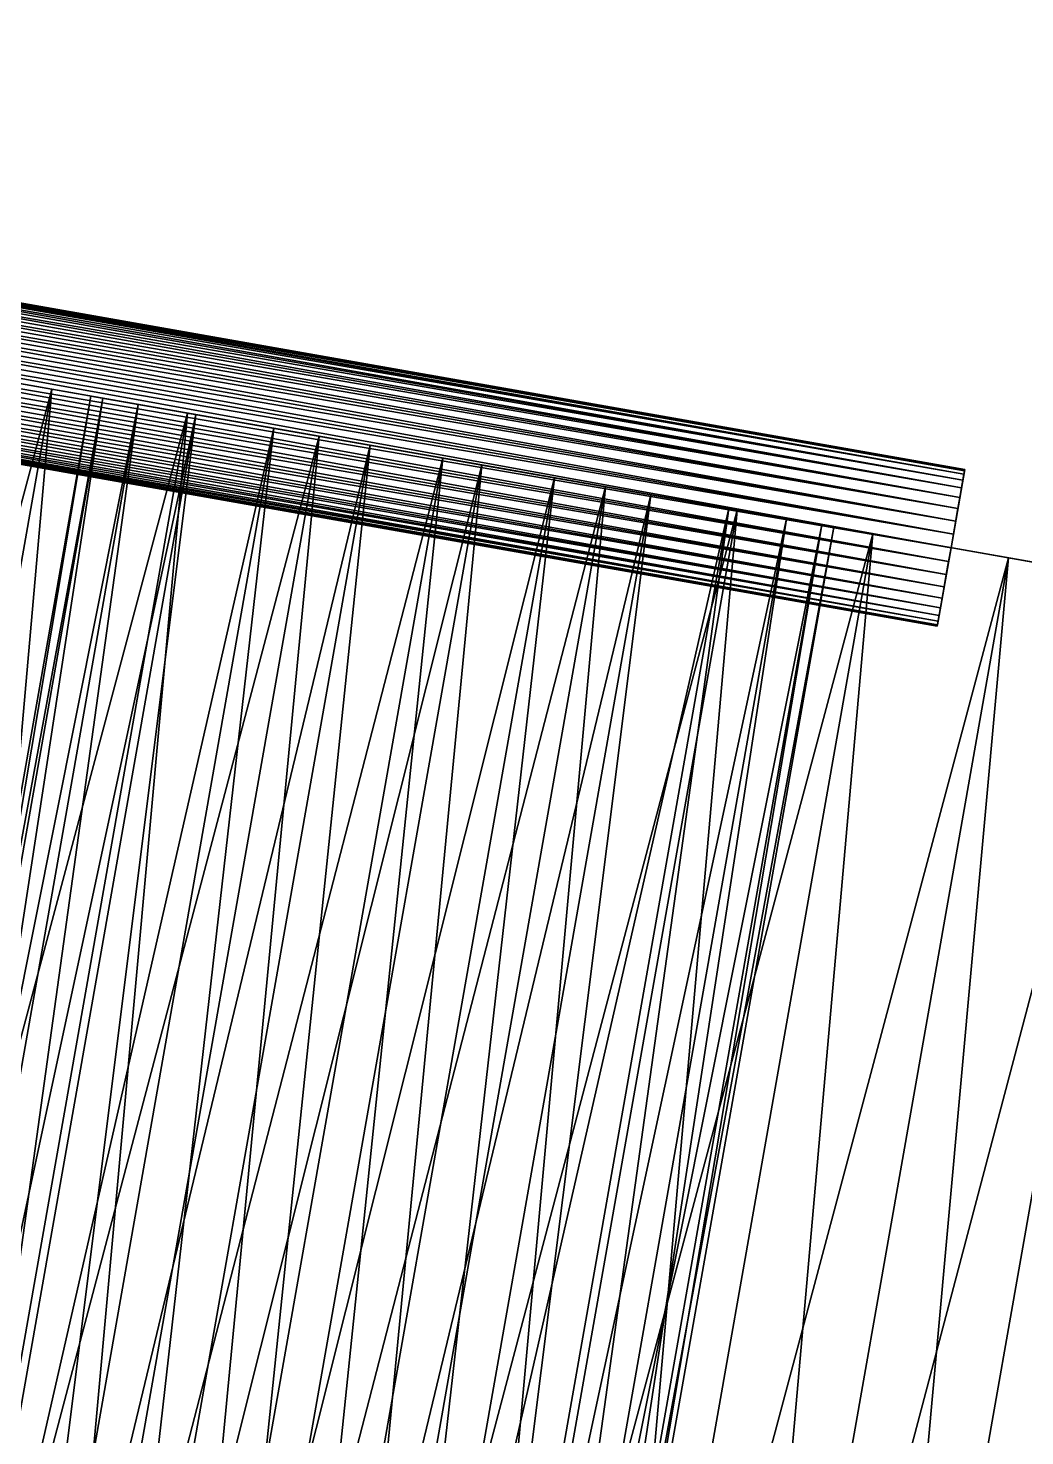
# Model space of a CAD drawing. Header units: metres. Extents: x -1.14 to 1.51, y -0.35 to 3.51.
# Drawn here: x 0.4673 to 0.7183, y 1.5592 to 1.9136 of the extents above; entities that cross this region are included whole.
import ezdxf

# ---------------------------------------------------------------- set-up
doc = ezdxf.new("R2010")
doc.units = ezdxf.units.M

msp = doc.modelspace()

# ---------------------------------------------------------------- linework, layer by layer
at = {"layer": 'Cylinder 11'}
for points in [[(0.41362, 1.42707, -0.2), (0.48308, 1.82099, -0.2), (0.48607, 1.82046, -0.16527)], [(0.41661, 1.42654, -0.23473), (0.48308, 1.82099, -0.2), (0.41362, 1.42707, -0.2)], [(0.41362, 1.42707, -0.2), (0.48607, 1.82046, -0.16527), (0.41661, 1.42654, -0.16527)], [(0.41661, 1.42654, -0.23473), (0.48607, 1.82046, -0.23473), (0.48308, 1.82099, -0.2)], [(0.41661, 1.42654, -0.16527), (0.48607, 1.82046, -0.16527), (0.49496, 1.8189, -0.1316)], [(0.4255, 1.42497, -0.2684), (0.48607, 1.82046, -0.23473), (0.41661, 1.42654, -0.23473)], [(0.41661, 1.42654, -0.16527), (0.49496, 1.8189, -0.1316), (0.4255, 1.42497, -0.1316)], [(0.4255, 1.42497, -0.2684), (0.49496, 1.8189, -0.2684), (0.48607, 1.82046, -0.23473)], [(0.4255, 1.42497, -0.1316), (0.49496, 1.8189, -0.1316), (0.50947, 1.81634, -0.1)], [(0.44001, 1.42242, -0.3), (0.49496, 1.8189, -0.2684), (0.4255, 1.42497, -0.2684)], [(0.44001, 1.42242, -0.3), (0.50947, 1.81634, -0.3), (0.49496, 1.8189, -0.2684)], [(0.48308, 1.82099, -0.2), (0.48607, 1.82046, -0.16527), (0.48607, 1.82046, -0.16527)], [(0.48308, 1.82099, -0.2), (0.48308, 1.82099, -0.2), (0.48607, 1.82046, -0.16527)], [(0.48308, 1.82099, -0.2), (0.68004, 1.78626, -0.2), (0.48607, 1.82046, -0.16527)], [(0.48308, 1.82099, -0.2), (0.68004, 1.78626, -0.2), (0.68004, 1.78626, -0.2)], [(0.48607, 1.82046, -0.23473), (0.48308, 1.82099, -0.2), (0.48308, 1.82099, -0.2)], [(0.48607, 1.82046, -0.23473), (0.48607, 1.82046, -0.23473), (0.48308, 1.82099, -0.2)], [(0.48607, 1.82046, -0.23473), (0.68004, 1.78626, -0.2), (0.48308, 1.82099, -0.2)], [(0.48607, 1.82046, -0.16527), (0.49496, 1.8189, -0.1316), (0.49496, 1.8189, -0.1316)], [(0.48607, 1.82046, -0.16527), (0.48607, 1.82046, -0.16527), (0.49496, 1.8189, -0.1316)], [(0.48607, 1.82046, -0.16527), (0.68004, 1.78626, -0.2), (0.49496, 1.8189, -0.1316)], [(0.48607, 1.82046, -0.16527), (0.68004, 1.78626, -0.2), (0.68004, 1.78626, -0.2)], [(0.48607, 1.82046, -0.23473), (0.68004, 1.78626, -0.2), (0.68004, 1.78626, -0.2)], [(0.49496, 1.8189, -0.2684), (0.48607, 1.82046, -0.23473), (0.48607, 1.82046, -0.23473)], [(0.49496, 1.8189, -0.2684), (0.49496, 1.8189, -0.2684), (0.48607, 1.82046, -0.23473)], [(0.49496, 1.8189, -0.2684), (0.68004, 1.78626, -0.2), (0.48607, 1.82046, -0.23473)], [(0.49496, 1.8189, -0.1316), (0.50947, 1.81634, -0.1), (0.50947, 1.81634, -0.1)], [(0.49496, 1.8189, -0.1316), (0.49496, 1.8189, -0.1316), (0.50947, 1.81634, -0.1)], [(0.49496, 1.8189, -0.1316), (0.68004, 1.78626, -0.2), (0.50947, 1.81634, -0.1)], [(0.49496, 1.8189, -0.1316), (0.68004, 1.78626, -0.2), (0.68004, 1.78626, -0.2)], [(0.49496, 1.8189, -0.2684), (0.68004, 1.78626, -0.2), (0.68004, 1.78626, -0.2)], [(0.50947, 1.81634, -0.3), (0.49496, 1.8189, -0.2684), (0.49496, 1.8189, -0.2684)], [(0.50947, 1.81634, -0.3), (0.50947, 1.81634, -0.3), (0.49496, 1.8189, -0.2684)], [(0.50947, 1.81634, -0.3), (0.68004, 1.78626, -0.2), (0.49496, 1.8189, -0.2684)], [(0.4255, 1.42497, -0.1316), (0.50947, 1.81634, -0.1), (0.44001, 1.42242, -0.1)], [(0.44001, 1.42242, -0.1), (0.50947, 1.81634, -0.1), (0.52916, 1.81287, -0.07144)], [(0.4597, 1.41894, -0.32856), (0.50947, 1.81634, -0.3), (0.44001, 1.42242, -0.3)], [(0.4597, 1.41894, -0.32856), (0.52916, 1.81287, -0.32856), (0.50947, 1.81634, -0.3)], [(0.50947, 1.81634, -0.1), (0.52916, 1.81287, -0.07144), (0.52916, 1.81287, -0.07144)], [(0.50947, 1.81634, -0.1), (0.50947, 1.81634, -0.1), (0.52916, 1.81287, -0.07144)], [(0.50947, 1.81634, -0.1), (0.68004, 1.78626, -0.2), (0.52916, 1.81287, -0.07144)], [(0.50947, 1.81634, -0.1), (0.68004, 1.78626, -0.2), (0.68004, 1.78626, -0.2)], [(0.50947, 1.81634, -0.3), (0.68004, 1.78626, -0.2), (0.68004, 1.78626, -0.2)], [(0.52916, 1.81287, -0.32856), (0.50947, 1.81634, -0.3), (0.50947, 1.81634, -0.3)], [(0.52916, 1.81287, -0.32856), (0.52916, 1.81287, -0.32856), (0.50947, 1.81634, -0.3)], [(0.52916, 1.81287, -0.32856), (0.68004, 1.78626, -0.2), (0.50947, 1.81634, -0.3)], [(0.44001, 1.42242, -0.1), (0.52916, 1.81287, -0.07144), (0.4597, 1.41894, -0.07144)], [(0.4597, 1.41894, -0.07144), (0.52916, 1.81287, -0.07144), (0.55344, 1.80859, -0.04679)], [(0.48398, 1.41466, -0.35321), (0.52916, 1.81287, -0.32856), (0.4597, 1.41894, -0.32856)], [(0.48398, 1.41466, -0.35321), (0.55344, 1.80859, -0.35321), (0.52916, 1.81287, -0.32856)], [(0.52916, 1.81287, -0.07144), (0.55344, 1.80859, -0.04679), (0.55344, 1.80859, -0.04679)], [(0.52916, 1.81287, -0.07144), (0.52916, 1.81287, -0.07144), (0.55344, 1.80859, -0.04679)], [(0.52916, 1.81287, -0.07144), (0.68004, 1.78626, -0.2), (0.55344, 1.80859, -0.04679)], [(0.52916, 1.81287, -0.07144), (0.68004, 1.78626, -0.2), (0.68004, 1.78626, -0.2)], [(0.52916, 1.81287, -0.32856), (0.68004, 1.78626, -0.2), (0.68004, 1.78626, -0.2)], [(0.55344, 1.80859, -0.35321), (0.52916, 1.81287, -0.32856), (0.52916, 1.81287, -0.32856)], [(0.55344, 1.80859, -0.35321), (0.55344, 1.80859, -0.35321), (0.52916, 1.81287, -0.32856)], [(0.55344, 1.80859, -0.35321), (0.68004, 1.78626, -0.2), (0.52916, 1.81287, -0.32856)], [(0.4597, 1.41894, -0.07144), (0.55344, 1.80859, -0.04679), (0.48398, 1.41466, -0.04679)], [(0.48398, 1.41466, -0.04679), (0.55344, 1.80859, -0.04679), (0.58156, 1.80363, -0.02679)], [(0.5121, 1.4097, -0.37321), (0.55344, 1.80859, -0.35321), (0.48398, 1.41466, -0.35321)], [(0.5121, 1.4097, -0.37321), (0.58156, 1.80363, -0.37321), (0.55344, 1.80859, -0.35321)], [(0.55344, 1.80859, -0.04679), (0.58156, 1.80363, -0.02679), (0.58156, 1.80363, -0.02679)], [(0.55344, 1.80859, -0.04679), (0.55344, 1.80859, -0.04679), (0.58156, 1.80363, -0.02679)], [(0.55344, 1.80859, -0.04679), (0.68004, 1.78626, -0.2), (0.58156, 1.80363, -0.02679)], [(0.55344, 1.80859, -0.04679), (0.68004, 1.78626, -0.2), (0.68004, 1.78626, -0.2)], [(0.55344, 1.80859, -0.35321), (0.68004, 1.78626, -0.2), (0.68004, 1.78626, -0.2)], [(0.58156, 1.80363, -0.37321), (0.55344, 1.80859, -0.35321), (0.55344, 1.80859, -0.35321)], [(0.58156, 1.80363, -0.37321), (0.58156, 1.80363, -0.37321), (0.55344, 1.80859, -0.35321)], [(0.58156, 1.80363, -0.37321), (0.68004, 1.78626, -0.2), (0.55344, 1.80859, -0.35321)], [(0.48398, 1.41466, -0.04679), (0.58156, 1.80363, -0.02679), (0.5121, 1.4097, -0.02679)], [(0.5121, 1.4097, -0.02679), (0.58156, 1.80363, -0.02679), (0.61267, 1.79814, -0.01206)], [(0.54322, 1.40422, -0.38794), (0.58156, 1.80363, -0.37321), (0.5121, 1.4097, -0.37321)], [(0.54322, 1.40422, -0.38794), (0.61267, 1.79814, -0.38794), (0.58156, 1.80363, -0.37321)], [(0.58156, 1.80363, -0.02679), (0.61267, 1.79814, -0.01206), (0.61267, 1.79814, -0.01206)], [(0.58156, 1.80363, -0.02679), (0.58156, 1.80363, -0.02679), (0.61267, 1.79814, -0.01206)], [(0.58156, 1.80363, -0.02679), (0.68004, 1.78626, -0.2), (0.61267, 1.79814, -0.01206)], [(0.58156, 1.80363, -0.02679), (0.68004, 1.78626, -0.2), (0.68004, 1.78626, -0.2)], [(0.58156, 1.80363, -0.37321), (0.68004, 1.78626, -0.2), (0.68004, 1.78626, -0.2)], [(0.61267, 1.79814, -0.38794), (0.58156, 1.80363, -0.37321), (0.58156, 1.80363, -0.37321)], [(0.61267, 1.79814, -0.38794), (0.61267, 1.79814, -0.38794), (0.58156, 1.80363, -0.37321)], [(0.61267, 1.79814, -0.38794), (0.68004, 1.78626, -0.2), (0.58156, 1.80363, -0.37321)], [(0.5121, 1.4097, -0.02679), (0.61267, 1.79814, -0.01206), (0.54322, 1.40422, -0.01206)], [(0.54322, 1.40422, -0.01206), (0.61267, 1.79814, -0.01206), (0.64584, 1.79229, -0.00304)], [(0.57638, 1.39837, -0.39696), (0.61267, 1.79814, -0.38794), (0.54322, 1.40422, -0.38794)], [(0.57638, 1.39837, -0.39696), (0.64584, 1.79229, -0.39696), (0.61267, 1.79814, -0.38794)], [(0.61267, 1.79814, -0.01206), (0.64584, 1.79229, -0.00304), (0.64584, 1.79229, -0.00304)], [(0.61267, 1.79814, -0.01206), (0.61267, 1.79814, -0.01206), (0.64584, 1.79229, -0.00304)], [(0.61267, 1.79814, -0.01206), (0.68004, 1.78626, -0.2), (0.64584, 1.79229, -0.00304)], [(0.61267, 1.79814, -0.01206), (0.68004, 1.78626, -0.2), (0.68004, 1.78626, -0.2)], [(0.61267, 1.79814, -0.38794), (0.68004, 1.78626, -0.2), (0.68004, 1.78626, -0.2)], [(0.64584, 1.79229, -0.39696), (0.61267, 1.79814, -0.38794), (0.61267, 1.79814, -0.38794)], [(0.64584, 1.79229, -0.39696), (0.64584, 1.79229, -0.39696), (0.61267, 1.79814, -0.38794)], [(0.64584, 1.79229, -0.39696), (0.68004, 1.78626, -0.2), (0.61267, 1.79814, -0.38794)], [(0.54322, 1.40422, -0.01206), (0.64584, 1.79229, -0.00304), (0.57638, 1.39837, -0.00304)], [(0.57638, 1.39837, -0.00304), (0.64584, 1.79229, -0.00304), (0.68004, 1.78626, 0)], [(0.61058, 1.39234, -0.4), (0.64584, 1.79229, -0.39696), (0.57638, 1.39837, -0.39696)], [(0.61058, 1.39234, -0.4), (0.68004, 1.78626, -0.4), (0.64584, 1.79229, -0.39696)], [(0.64584, 1.79229, -0.00304), (0.68004, 1.78626, 0), (0.68004, 1.78626, 0)], [(0.64584, 1.79229, -0.00304), (0.64584, 1.79229, -0.00304), (0.68004, 1.78626, 0)], [(0.64584, 1.79229, -0.00304), (0.68004, 1.78626, -0.2), (0.68004, 1.78626, 0)], [(0.64584, 1.79229, -0.00304), (0.68004, 1.78626, -0.2), (0.68004, 1.78626, -0.2)], [(0.64584, 1.79229, -0.39696), (0.68004, 1.78626, -0.2), (0.68004, 1.78626, -0.2)], [(0.68004, 1.78626, -0.4), (0.64584, 1.79229, -0.39696), (0.64584, 1.79229, -0.39696)], [(0.68004, 1.78626, -0.4), (0.68004, 1.78626, -0.4), (0.64584, 1.79229, -0.39696)], [(0.68004, 1.78626, -0.4), (0.68004, 1.78626, -0.2), (0.64584, 1.79229, -0.39696)], [(0.57638, 1.39837, -0.00304), (0.68004, 1.78626, 0), (0.61058, 1.39234)], [(0.64478, 1.38631, -0.39696), (0.68004, 1.78626, -0.4), (0.61058, 1.39234, -0.4)], [(0.61058, 1.39234), (0.68004, 1.78626, 0), (0.71424, 1.78023, -0.00304)], [(0.64478, 1.38631, -0.39696), (0.71424, 1.78023, -0.39696), (0.68004, 1.78626, -0.4)], [(0.68004, 1.78626, -0.4), (0.68004, 1.78626, -0.2), (0.68004, 1.78626, -0.2)], [(0.71424, 1.78023, -0.39696), (0.68004, 1.78626, -0.4), (0.68004, 1.78626, -0.4)], [(0.71424, 1.78023, -0.39696), (0.71424, 1.78023, -0.39696), (0.68004, 1.78626, -0.4)], [(0.71424, 1.78023, -0.39696), (0.68004, 1.78626, -0.2), (0.68004, 1.78626, -0.4)], [(0.71424, 1.78023, -0.39696), (0.68004, 1.78626, -0.2), (0.68004, 1.78626, -0.2)], [(0.7474, 1.77438, -0.38794), (0.68004, 1.78626, -0.2), (0.71424, 1.78023, -0.39696)], [(0.7474, 1.77438, -0.38794), (0.68004, 1.78626, -0.2), (0.68004, 1.78626, -0.2)], [(0.77852, 1.7689, -0.3732), (0.68004, 1.78626, -0.2), (0.7474, 1.77438, -0.38794)], [(0.77852, 1.7689, -0.3732), (0.68004, 1.78626, -0.2), (0.68004, 1.78626, -0.2)], [(0.80664, 1.76394, -0.35321), (0.68004, 1.78626, -0.2), (0.77852, 1.7689, -0.3732)], [(0.80664, 1.76394, -0.35321), (0.68004, 1.78626, -0.2), (0.68004, 1.78626, -0.2)], [(0.83092, 1.75966, -0.32856), (0.68004, 1.78626, -0.2), (0.80664, 1.76394, -0.35321)], [(0.83092, 1.75966, -0.32856), (0.68004, 1.78626, -0.2), (0.68004, 1.78626, -0.2)], [(0.85061, 1.75619, -0.3), (0.68004, 1.78626, -0.2), (0.83092, 1.75966, -0.32856)], [(0.85061, 1.75619, -0.3), (0.68004, 1.78626, -0.2), (0.68004, 1.78626, -0.2)], [(0.86512, 1.75363, -0.2684), (0.68004, 1.78626, -0.2), (0.85061, 1.75619, -0.3)], [(0.86512, 1.75363, -0.2684), (0.68004, 1.78626, -0.2), (0.68004, 1.78626, -0.2)], [(0.87401, 1.75206, -0.23473), (0.68004, 1.78626, -0.2), (0.86512, 1.75363, -0.2684)], [(0.87401, 1.75206, -0.23473), (0.68004, 1.78626, -0.2), (0.68004, 1.78626, -0.2)], [(0.877, 1.75153, -0.2), (0.68004, 1.78626, -0.2), (0.87401, 1.75206, -0.23473)], [(0.877, 1.75153, -0.2), (0.68004, 1.78626, -0.2), (0.68004, 1.78626, -0.2)], [(0.87401, 1.75206, -0.16527), (0.68004, 1.78626, -0.2), (0.877, 1.75153, -0.2)], [(0.87401, 1.75206, -0.16527), (0.68004, 1.78626, -0.2), (0.68004, 1.78626, -0.2)], [(0.86512, 1.75363, -0.1316), (0.68004, 1.78626, -0.2), (0.87401, 1.75206, -0.16527)], [(0.86512, 1.75363, -0.1316), (0.68004, 1.78626, -0.2), (0.68004, 1.78626, -0.2)], [(0.85061, 1.75619, -0.1), (0.68004, 1.78626, -0.2), (0.86512, 1.75363, -0.1316)], [(0.85061, 1.75619, -0.1), (0.68004, 1.78626, -0.2), (0.68004, 1.78626, -0.2)], [(0.83092, 1.75966, -0.07144), (0.68004, 1.78626, -0.2), (0.85061, 1.75619, -0.1)], [(0.83092, 1.75966, -0.07144), (0.68004, 1.78626, -0.2), (0.68004, 1.78626, -0.2)], [(0.80664, 1.76394, -0.04679), (0.68004, 1.78626, -0.2), (0.83092, 1.75966, -0.07144)], [(0.80664, 1.76394, -0.04679), (0.68004, 1.78626, -0.2), (0.68004, 1.78626, -0.2)], [(0.77852, 1.7689, -0.02679), (0.68004, 1.78626, -0.2), (0.80664, 1.76394, -0.04679)], [(0.77852, 1.7689, -0.02679), (0.68004, 1.78626, -0.2), (0.68004, 1.78626, -0.2)], [(0.7474, 1.77438, -0.01206), (0.68004, 1.78626, -0.2), (0.77852, 1.7689, -0.02679)], [(0.7474, 1.77438, -0.01206), (0.68004, 1.78626, -0.2), (0.68004, 1.78626, -0.2)], [(0.71424, 1.78023, -0.00304), (0.68004, 1.78626, -0.2), (0.7474, 1.77438, -0.01206)], [(0.71424, 1.78023, -0.00304), (0.68004, 1.78626, -0.2), (0.68004, 1.78626, -0.2)], [(0.68004, 1.78626, 0), (0.71424, 1.78023, -0.00304), (0.71424, 1.78023, -0.00304)], [(0.68004, 1.78626, 0), (0.68004, 1.78626, 0), (0.71424, 1.78023, -0.00304)], [(0.68004, 1.78626, 0), (0.68004, 1.78626, -0.2), (0.71424, 1.78023, -0.00304)], [(0.68004, 1.78626, 0), (0.68004, 1.78626, -0.2), (0.68004, 1.78626, -0.2)], [(0.61058, 1.39234), (0.71424, 1.78023, -0.00304), (0.64478, 1.38631, -0.00304)], [(0.67795, 1.38046, -0.38794), (0.71424, 1.78023, -0.39696), (0.64478, 1.38631, -0.39696)], [(0.64478, 1.38631, -0.00304), (0.71424, 1.78023, -0.00304), (0.7474, 1.77438, -0.01206)], [(0.67795, 1.38046, -0.38794), (0.7474, 1.77438, -0.38794), (0.71424, 1.78023, -0.39696)], [(0.7474, 1.77438, -0.38794), (0.71424, 1.78023, -0.39696), (0.71424, 1.78023, -0.39696)], [(0.7474, 1.77438, -0.38794), (0.7474, 1.77438, -0.38794), (0.71424, 1.78023, -0.39696)], [(0.71424, 1.78023, -0.00304), (0.7474, 1.77438, -0.01206), (0.7474, 1.77438, -0.01206)], [(0.71424, 1.78023, -0.00304), (0.71424, 1.78023, -0.00304), (0.7474, 1.77438, -0.01206)], [(0.64478, 1.38631, -0.00304), (0.7474, 1.77438, -0.01206), (0.67795, 1.38046, -0.01206)], [(0.70906, 1.37497, -0.37321), (0.7474, 1.77438, -0.38794), (0.67795, 1.38046, -0.38794)], [(0.67795, 1.38046, -0.01206), (0.7474, 1.77438, -0.01206), (0.77852, 1.7689, -0.02679)], [(0.70906, 1.37497, -0.37321), (0.77852, 1.7689, -0.3732), (0.7474, 1.77438, -0.38794)], [(0.67795, 1.38046, -0.01206), (0.77852, 1.7689, -0.02679), (0.70906, 1.37497, -0.02679)], [(0.73719, 1.37002, -0.35321), (0.77852, 1.7689, -0.3732), (0.70906, 1.37497, -0.37321)], [(0.70906, 1.37497, -0.02679), (0.77852, 1.7689, -0.02679), (0.80664, 1.76394, -0.04679)], [(0.70906, 1.37497, -0.02679), (0.80664, 1.76394, -0.04679), (0.73719, 1.37002, -0.04679)]]:
    msp.add_3dface(points, dxfattribs=at)
at = {"layer": 'Cylinder 12'}
for points in [[(0.27627, 1.85746, 0.137), (0.47323, 1.82273, 0.137), (0.27926, 1.85693, 0.17173)], [(0.27627, 1.85746, 0.137), (0.47323, 1.82273, 0.137), (0.47323, 1.82273, 0.137)], [(0.27926, 1.85693, 0.10227), (0.47323, 1.82273, 0.137), (0.27627, 1.85746, 0.137)], [(0.27926, 1.85693, 0.17173), (0.47323, 1.82273, 0.137), (0.28815, 1.85536, 0.2054)], [(0.27926, 1.85693, 0.17173), (0.47323, 1.82273, 0.137), (0.47323, 1.82273, 0.137)], [(0.27926, 1.85693, 0.10227), (0.47323, 1.82273, 0.137), (0.47323, 1.82273, 0.137)], [(0.28815, 1.85536, 0.0686), (0.47323, 1.82273, 0.137), (0.27926, 1.85693, 0.10227)], [(0.28815, 1.85536, 0.2054), (0.47323, 1.82273, 0.137), (0.30266, 1.8528, 0.237)], [(0.28815, 1.85536, 0.2054), (0.47323, 1.82273, 0.137), (0.47323, 1.82273, 0.137)], [(0.28815, 1.85536, 0.0686), (0.47323, 1.82273, 0.137), (0.47323, 1.82273, 0.137)], [(0.30266, 1.8528, 0.037), (0.47323, 1.82273, 0.137), (0.28815, 1.85536, 0.0686)], [(0.30266, 1.8528, 0.237), (0.47323, 1.82273, 0.137), (0.32235, 1.84933, 0.26556)], [(0.30266, 1.8528, 0.237), (0.47323, 1.82273, 0.137), (0.47323, 1.82273, 0.137)], [(0.30266, 1.8528, 0.037), (0.47323, 1.82273, 0.137), (0.47323, 1.82273, 0.137)], [(0.32235, 1.84933, 0.00844), (0.47323, 1.82273, 0.137), (0.30266, 1.8528, 0.037)], [(0.32235, 1.84933, 0.26556), (0.47323, 1.82273, 0.137), (0.34663, 1.84505, 0.29021)], [(0.32235, 1.84933, 0.26556), (0.47323, 1.82273, 0.137), (0.47323, 1.82273, 0.137)], [(0.32235, 1.84933, 0.00844), (0.47323, 1.82273, 0.137), (0.47323, 1.82273, 0.137)], [(0.34663, 1.84505, -0.01621), (0.47323, 1.82273, 0.137), (0.32235, 1.84933, 0.00844)], [(0.34663, 1.84505, 0.29021), (0.47323, 1.82273, 0.137), (0.37475, 1.84009, 0.31021)], [(0.34663, 1.84505, 0.29021), (0.47323, 1.82273, 0.137), (0.47323, 1.82273, 0.137)], [(0.34663, 1.84505, -0.01621), (0.47323, 1.82273, 0.137), (0.47323, 1.82273, 0.137)], [(0.37475, 1.84009, -0.03621), (0.47323, 1.82273, 0.137), (0.34663, 1.84505, -0.01621)], [(0.37475, 1.84009, 0.31021), (0.47323, 1.82273, 0.137), (0.40587, 1.83461, 0.32494)], [(0.37475, 1.84009, 0.31021), (0.47323, 1.82273, 0.137), (0.47323, 1.82273, 0.137)], [(0.37475, 1.84009, -0.03621), (0.47323, 1.82273, 0.137), (0.47323, 1.82273, 0.137)], [(0.40587, 1.83461, -0.05094), (0.47323, 1.82273, 0.137), (0.37475, 1.84009, -0.03621)], [(0.40587, 1.83461, 0.32494), (0.47323, 1.82273, 0.137), (0.43903, 1.82876, 0.33396)], [(0.40587, 1.83461, 0.32494), (0.47323, 1.82273, 0.137), (0.47323, 1.82273, 0.137)], [(0.40587, 1.83461, -0.05094), (0.47323, 1.82273, 0.137), (0.47323, 1.82273, 0.137)], [(0.43903, 1.82876, -0.05996), (0.47323, 1.82273, 0.137), (0.40587, 1.83461, -0.05094)], [(0.36957, 1.43484, 0.33396), (0.43903, 1.82876, 0.33396), (0.47323, 1.82273, 0.337)], [(0.40377, 1.4288, -0.063), (0.47323, 1.82273, -0.063), (0.43903, 1.82876, -0.05996)], [(0.43903, 1.82876, 0.33396), (0.47323, 1.82273, 0.337), (0.47323, 1.82273, 0.337)], [(0.43903, 1.82876, 0.33396), (0.43903, 1.82876, 0.33396), (0.47323, 1.82273, 0.337)], [(0.43903, 1.82876, 0.33396), (0.47323, 1.82273, 0.137), (0.47323, 1.82273, 0.337)], [(0.43903, 1.82876, 0.33396), (0.47323, 1.82273, 0.137), (0.47323, 1.82273, 0.137)], [(0.43903, 1.82876, -0.05996), (0.47323, 1.82273, 0.137), (0.47323, 1.82273, 0.137)], [(0.47323, 1.82273, -0.063), (0.43903, 1.82876, -0.05996), (0.43903, 1.82876, -0.05996)], [(0.47323, 1.82273, -0.063), (0.47323, 1.82273, -0.063), (0.43903, 1.82876, -0.05996)], [(0.47323, 1.82273, -0.063), (0.47323, 1.82273, 0.137), (0.43903, 1.82876, -0.05996)], [(0.36957, 1.43484, 0.33396), (0.47323, 1.82273, 0.337), (0.40377, 1.4288, 0.337)], [(0.43797, 1.42277, -0.05996), (0.47323, 1.82273, -0.063), (0.40377, 1.4288, -0.063)], [(0.40377, 1.4288, 0.337), (0.47323, 1.82273, 0.337), (0.50743, 1.8167, 0.33396)], [(0.43797, 1.42277, -0.05996), (0.50743, 1.8167, -0.05996), (0.47323, 1.82273, -0.063)], [(0.47323, 1.82273, -0.063), (0.47323, 1.82273, 0.137), (0.47323, 1.82273, 0.137)], [(0.50743, 1.8167, -0.05996), (0.47323, 1.82273, -0.063), (0.47323, 1.82273, -0.063)], [(0.50743, 1.8167, -0.05996), (0.50743, 1.8167, -0.05996), (0.47323, 1.82273, -0.063)], [(0.50743, 1.8167, -0.05996), (0.47323, 1.82273, 0.137), (0.47323, 1.82273, -0.063)], [(0.50743, 1.8167, -0.05996), (0.47323, 1.82273, 0.137), (0.47323, 1.82273, 0.137)], [(0.54059, 1.81085, -0.05094), (0.47323, 1.82273, 0.137), (0.50743, 1.8167, -0.05996)], [(0.54059, 1.81085, -0.05094), (0.47323, 1.82273, 0.137), (0.47323, 1.82273, 0.137)], [(0.57171, 1.80536, -0.0362), (0.47323, 1.82273, 0.137), (0.54059, 1.81085, -0.05094)], [(0.57171, 1.80536, -0.0362), (0.47323, 1.82273, 0.137), (0.47323, 1.82273, 0.137)], [(0.59983, 1.8004, -0.01621), (0.47323, 1.82273, 0.137), (0.57171, 1.80536, -0.0362)], [(0.59983, 1.8004, -0.01621), (0.47323, 1.82273, 0.137), (0.47323, 1.82273, 0.137)], [(0.62411, 1.79612, 0.00844), (0.47323, 1.82273, 0.137), (0.59983, 1.8004, -0.01621)], [(0.62411, 1.79612, 0.00844), (0.47323, 1.82273, 0.137), (0.47323, 1.82273, 0.137)], [(0.6438, 1.79265, 0.037), (0.47323, 1.82273, 0.137), (0.62411, 1.79612, 0.00844)], [(0.6438, 1.79265, 0.037), (0.47323, 1.82273, 0.137), (0.47323, 1.82273, 0.137)], [(0.65831, 1.79009, 0.0686), (0.47323, 1.82273, 0.137), (0.6438, 1.79265, 0.037)], [(0.65831, 1.79009, 0.0686), (0.47323, 1.82273, 0.137), (0.47323, 1.82273, 0.137)], [(0.6672, 1.78853, 0.10227), (0.47323, 1.82273, 0.137), (0.65831, 1.79009, 0.0686)], [(0.6672, 1.78853, 0.10227), (0.47323, 1.82273, 0.137), (0.47323, 1.82273, 0.137)], [(0.67019, 1.788, 0.137), (0.47323, 1.82273, 0.137), (0.6672, 1.78853, 0.10227)], [(0.67019, 1.788, 0.137), (0.47323, 1.82273, 0.137), (0.47323, 1.82273, 0.137)], [(0.6672, 1.78853, 0.17173), (0.47323, 1.82273, 0.137), (0.67019, 1.788, 0.137)], [(0.6672, 1.78853, 0.17173), (0.47323, 1.82273, 0.137), (0.47323, 1.82273, 0.137)], [(0.65831, 1.79009, 0.2054), (0.47323, 1.82273, 0.137), (0.6672, 1.78853, 0.17173)], [(0.65831, 1.79009, 0.2054), (0.47323, 1.82273, 0.137), (0.47323, 1.82273, 0.137)], [(0.6438, 1.79265, 0.237), (0.47323, 1.82273, 0.137), (0.65831, 1.79009, 0.2054)], [(0.6438, 1.79265, 0.237), (0.47323, 1.82273, 0.137), (0.47323, 1.82273, 0.137)], [(0.62411, 1.79612, 0.26556), (0.47323, 1.82273, 0.137), (0.6438, 1.79265, 0.237)], [(0.62411, 1.79612, 0.26556), (0.47323, 1.82273, 0.137), (0.47323, 1.82273, 0.137)], [(0.59983, 1.8004, 0.29021), (0.47323, 1.82273, 0.137), (0.62411, 1.79612, 0.26556)], [(0.59983, 1.8004, 0.29021), (0.47323, 1.82273, 0.137), (0.47323, 1.82273, 0.137)], [(0.57171, 1.80536, 0.31021), (0.47323, 1.82273, 0.137), (0.59983, 1.8004, 0.29021)], [(0.57171, 1.80536, 0.31021), (0.47323, 1.82273, 0.137), (0.47323, 1.82273, 0.137)], [(0.54059, 1.81085, 0.32494), (0.47323, 1.82273, 0.137), (0.57171, 1.80536, 0.31021)], [(0.54059, 1.81085, 0.32494), (0.47323, 1.82273, 0.137), (0.47323, 1.82273, 0.137)], [(0.50743, 1.8167, 0.33396), (0.47323, 1.82273, 0.137), (0.54059, 1.81085, 0.32494)], [(0.50743, 1.8167, 0.33396), (0.47323, 1.82273, 0.137), (0.47323, 1.82273, 0.137)], [(0.47323, 1.82273, 0.337), (0.50743, 1.8167, 0.33396), (0.50743, 1.8167, 0.33396)], [(0.47323, 1.82273, 0.337), (0.47323, 1.82273, 0.337), (0.50743, 1.8167, 0.33396)], [(0.47323, 1.82273, 0.337), (0.47323, 1.82273, 0.137), (0.50743, 1.8167, 0.33396)], [(0.47323, 1.82273, 0.337), (0.47323, 1.82273, 0.137), (0.47323, 1.82273, 0.137)], [(0.40377, 1.4288, 0.337), (0.50743, 1.8167, 0.33396), (0.43797, 1.42277, 0.33396)], [(0.47114, 1.41693, -0.05094), (0.50743, 1.8167, -0.05996), (0.43797, 1.42277, -0.05996)], [(0.43797, 1.42277, 0.33396), (0.50743, 1.8167, 0.33396), (0.54059, 1.81085, 0.32494)], [(0.47114, 1.41693, -0.05094), (0.54059, 1.81085, -0.05094), (0.50743, 1.8167, -0.05996)], [(0.54059, 1.81085, -0.05094), (0.50743, 1.8167, -0.05996), (0.50743, 1.8167, -0.05996)], [(0.54059, 1.81085, -0.05094), (0.54059, 1.81085, -0.05094), (0.50743, 1.8167, -0.05996)], [(0.50743, 1.8167, 0.33396), (0.54059, 1.81085, 0.32494), (0.54059, 1.81085, 0.32494)], [(0.50743, 1.8167, 0.33396), (0.50743, 1.8167, 0.33396), (0.54059, 1.81085, 0.32494)], [(0.43797, 1.42277, 0.33396), (0.54059, 1.81085, 0.32494), (0.47114, 1.41693, 0.32494)], [(0.50225, 1.41144, -0.03621), (0.54059, 1.81085, -0.05094), (0.47114, 1.41693, -0.05094)], [(0.47114, 1.41693, 0.32494), (0.54059, 1.81085, 0.32494), (0.57171, 1.80536, 0.31021)], [(0.50225, 1.41144, -0.03621), (0.57171, 1.80536, -0.0362), (0.54059, 1.81085, -0.05094)], [(0.57171, 1.80536, -0.0362), (0.54059, 1.81085, -0.05094), (0.54059, 1.81085, -0.05094)], [(0.57171, 1.80536, -0.0362), (0.57171, 1.80536, -0.0362), (0.54059, 1.81085, -0.05094)], [(0.54059, 1.81085, 0.32494), (0.57171, 1.80536, 0.31021), (0.57171, 1.80536, 0.31021)], [(0.54059, 1.81085, 0.32494), (0.54059, 1.81085, 0.32494), (0.57171, 1.80536, 0.31021)], [(0.47114, 1.41693, 0.32494), (0.57171, 1.80536, 0.31021), (0.50225, 1.41144, 0.31021)], [(0.53038, 1.40648, -0.01621), (0.57171, 1.80536, -0.0362), (0.50225, 1.41144, -0.03621)], [(0.50225, 1.41144, 0.31021), (0.57171, 1.80536, 0.31021), (0.59983, 1.8004, 0.29021)], [(0.53038, 1.40648, -0.01621), (0.59983, 1.8004, -0.01621), (0.57171, 1.80536, -0.0362)], [(0.59983, 1.8004, -0.01621), (0.57171, 1.80536, -0.0362), (0.57171, 1.80536, -0.0362)], [(0.59983, 1.8004, -0.01621), (0.59983, 1.8004, -0.01621), (0.57171, 1.80536, -0.0362)], [(0.57171, 1.80536, 0.31021), (0.59983, 1.8004, 0.29021), (0.59983, 1.8004, 0.29021)], [(0.57171, 1.80536, 0.31021), (0.57171, 1.80536, 0.31021), (0.59983, 1.8004, 0.29021)], [(0.50225, 1.41144, 0.31021), (0.59983, 1.8004, 0.29021), (0.53038, 1.40648, 0.29021)], [(0.55465, 1.4022, 0.00844), (0.59983, 1.8004, -0.01621), (0.53038, 1.40648, -0.01621)], [(0.53038, 1.40648, 0.29021), (0.59983, 1.8004, 0.29021), (0.62411, 1.79612, 0.26556)], [(0.55465, 1.4022, 0.00844), (0.62411, 1.79612, 0.00844), (0.59983, 1.8004, -0.01621)], [(0.62411, 1.79612, 0.00844), (0.59983, 1.8004, -0.01621), (0.59983, 1.8004, -0.01621)], [(0.62411, 1.79612, 0.00844), (0.62411, 1.79612, 0.00844), (0.59983, 1.8004, -0.01621)], [(0.59983, 1.8004, 0.29021), (0.62411, 1.79612, 0.26556), (0.62411, 1.79612, 0.26556)], [(0.59983, 1.8004, 0.29021), (0.59983, 1.8004, 0.29021), (0.62411, 1.79612, 0.26556)], [(0.53038, 1.40648, 0.29021), (0.62411, 1.79612, 0.26556), (0.55465, 1.4022, 0.26556)], [(0.57434, 1.39873, 0.037), (0.62411, 1.79612, 0.00844), (0.55465, 1.4022, 0.00844)], [(0.55465, 1.4022, 0.26556), (0.62411, 1.79612, 0.26556), (0.6438, 1.79265, 0.237)], [(0.57434, 1.39873, 0.037), (0.6438, 1.79265, 0.037), (0.62411, 1.79612, 0.00844)], [(0.6438, 1.79265, 0.037), (0.62411, 1.79612, 0.00844), (0.62411, 1.79612, 0.00844)], [(0.6438, 1.79265, 0.037), (0.6438, 1.79265, 0.037), (0.62411, 1.79612, 0.00844)], [(0.62411, 1.79612, 0.26556), (0.6438, 1.79265, 0.237), (0.6438, 1.79265, 0.237)], [(0.62411, 1.79612, 0.26556), (0.62411, 1.79612, 0.26556), (0.6438, 1.79265, 0.237)], [(0.55465, 1.4022, 0.26556), (0.6438, 1.79265, 0.237), (0.57434, 1.39873, 0.237)], [(0.58885, 1.39617, 0.0686), (0.6438, 1.79265, 0.037), (0.57434, 1.39873, 0.037)], [(0.57434, 1.39873, 0.237), (0.6438, 1.79265, 0.237), (0.65831, 1.79009, 0.2054)], [(0.57434, 1.39873, 0.237), (0.65831, 1.79009, 0.2054), (0.58885, 1.39617, 0.2054)], [(0.58885, 1.39617, 0.0686), (0.65831, 1.79009, 0.0686), (0.6438, 1.79265, 0.037)], [(0.59774, 1.3946, 0.10227), (0.65831, 1.79009, 0.0686), (0.58885, 1.39617, 0.0686)], [(0.58885, 1.39617, 0.2054), (0.65831, 1.79009, 0.2054), (0.6672, 1.78853, 0.17173)], [(0.59774, 1.3946, 0.10227), (0.6672, 1.78853, 0.10227), (0.65831, 1.79009, 0.0686)], [(0.65831, 1.79009, 0.0686), (0.6438, 1.79265, 0.037), (0.6438, 1.79265, 0.037)], [(0.65831, 1.79009, 0.0686), (0.65831, 1.79009, 0.0686), (0.6438, 1.79265, 0.037)], [(0.6438, 1.79265, 0.237), (0.65831, 1.79009, 0.2054), (0.65831, 1.79009, 0.2054)], [(0.6438, 1.79265, 0.237), (0.6438, 1.79265, 0.237), (0.65831, 1.79009, 0.2054)], [(0.6672, 1.78853, 0.10227), (0.65831, 1.79009, 0.0686), (0.65831, 1.79009, 0.0686)], [(0.6672, 1.78853, 0.10227), (0.6672, 1.78853, 0.10227), (0.65831, 1.79009, 0.0686)], [(0.65831, 1.79009, 0.2054), (0.6672, 1.78853, 0.17173), (0.6672, 1.78853, 0.17173)], [(0.65831, 1.79009, 0.2054), (0.65831, 1.79009, 0.2054), (0.6672, 1.78853, 0.17173)], [(0.58885, 1.39617, 0.2054), (0.6672, 1.78853, 0.17173), (0.59774, 1.3946, 0.17173)], [(0.60073, 1.39408, 0.137), (0.6672, 1.78853, 0.10227), (0.59774, 1.3946, 0.10227)], [(0.59774, 1.3946, 0.17173), (0.6672, 1.78853, 0.17173), (0.67019, 1.788, 0.137)], [(0.59774, 1.3946, 0.17173), (0.67019, 1.788, 0.137), (0.60073, 1.39408, 0.137)], [(0.60073, 1.39408, 0.137), (0.67019, 1.788, 0.137), (0.6672, 1.78853, 0.10227)], [(0.67019, 1.788, 0.137), (0.6672, 1.78853, 0.10227), (0.6672, 1.78853, 0.10227)], [(0.67019, 1.788, 0.137), (0.67019, 1.788, 0.137), (0.6672, 1.78853, 0.10227)], [(0.6672, 1.78853, 0.17173), (0.67019, 1.788, 0.137), (0.67019, 1.788, 0.137)], [(0.6672, 1.78853, 0.17173), (0.6672, 1.78853, 0.17173), (0.67019, 1.788, 0.137)]]:
    msp.add_3dface(points, dxfattribs=at)
at = {"layer": 'Cylinder 6'}
for points in [[(0.07247, 1.91098, -0.421), (0.7024, 1.79788, -0.41814), (0.07212, 1.90901, -0.41814)], [(0.07212, 1.90901, -0.44386), (0.70274, 1.79985, -0.441), (0.07247, 1.91098, -0.441)], [(0.07272, 1.91243, -0.42416), (0.70274, 1.79985, -0.421), (0.07247, 1.91098, -0.421)], [(0.07247, 1.91098, -0.441), (0.703, 1.8013, -0.43784), (0.07272, 1.91243, -0.43784)], [(0.07247, 1.91098, -0.421), (0.70274, 1.79985, -0.421), (0.7024, 1.79788, -0.41814)], [(0.07247, 1.91098, -0.441), (0.70274, 1.79985, -0.441), (0.703, 1.8013, -0.43784)], [(0.07288, 1.91332, -0.42753), (0.703, 1.8013, -0.42416), (0.07272, 1.91243, -0.42416)], [(0.07272, 1.91243, -0.43784), (0.70316, 1.80219, -0.43447), (0.07288, 1.91332, -0.43447)], [(0.07272, 1.91243, -0.42416), (0.703, 1.8013, -0.42416), (0.70274, 1.79985, -0.421)], [(0.07272, 1.91243, -0.43784), (0.703, 1.8013, -0.43784), (0.70316, 1.80219, -0.43447)], [(0.07293, 1.91362, -0.431), (0.70316, 1.80219, -0.42753), (0.07288, 1.91332, -0.42753)], [(0.07288, 1.91332, -0.43447), (0.70321, 1.80249, -0.431), (0.07293, 1.91362, -0.431)], [(0.07288, 1.91332, -0.42753), (0.70316, 1.80219, -0.42753), (0.703, 1.8013, -0.42416)], [(0.07288, 1.91332, -0.43447), (0.70316, 1.80219, -0.43447), (0.70321, 1.80249, -0.431)], [(0.07293, 1.91362, -0.431), (0.70321, 1.80249, -0.431), (0.70316, 1.80219, -0.42753)], [(0.07212, 1.90901, -0.41814), (0.70197, 1.79545, -0.41568), (0.07169, 1.90658, -0.41568)], [(0.07169, 1.90658, -0.44632), (0.7024, 1.79788, -0.44386), (0.07212, 1.90901, -0.44386)], [(0.07212, 1.90901, -0.41814), (0.7024, 1.79788, -0.41814), (0.70197, 1.79545, -0.41568)], [(0.07212, 1.90901, -0.44386), (0.7024, 1.79788, -0.44386), (0.70274, 1.79985, -0.441)], [(0.0712, 1.90377, -0.41368), (0.70092, 1.78953, -0.41221), (0.07065, 1.90066, -0.41221)], [(0.07065, 1.90066, -0.44979), (0.70147, 1.79264, -0.44832), (0.0712, 1.90377, -0.44832)], [(0.07169, 1.90658, -0.41568), (0.70147, 1.79264, -0.41368), (0.0712, 1.90377, -0.41368)], [(0.0712, 1.90377, -0.44832), (0.70197, 1.79545, -0.44632), (0.07169, 1.90658, -0.44632)], [(0.0712, 1.90377, -0.41368), (0.70147, 1.79264, -0.41368), (0.70092, 1.78953, -0.41221)], [(0.0712, 1.90377, -0.44832), (0.70147, 1.79264, -0.44832), (0.70197, 1.79545, -0.44632)], [(0.07169, 1.90658, -0.41568), (0.70197, 1.79545, -0.41568), (0.70147, 1.79264, -0.41368)], [(0.07169, 1.90658, -0.44632), (0.70197, 1.79545, -0.44632), (0.7024, 1.79788, -0.44386)], [(0.07065, 1.90066, -0.41221), (0.70034, 1.78621, -0.4113), (0.07006, 1.89734, -0.4113)], [(0.07006, 1.89734, -0.4507), (0.70092, 1.78953, -0.44979), (0.07065, 1.90066, -0.44979)], [(0.07065, 1.90066, -0.41221), (0.70092, 1.78953, -0.41221), (0.70034, 1.78621, -0.4113)], [(0.07065, 1.90066, -0.44979), (0.70092, 1.78953, -0.44979), (0.70147, 1.79264, -0.44832)], [(0.07006, 1.89734, -0.4113), (0.69974, 1.78279, -0.411), (0.06946, 1.89392, -0.411)], [(0.06946, 1.89392, -0.451), (0.70034, 1.78621, -0.4507), (0.07006, 1.89734, -0.4507)], [(0.07006, 1.89734, -0.4113), (0.70034, 1.78621, -0.4113), (0.69974, 1.78279, -0.411)], [(0.07006, 1.89734, -0.4507), (0.70034, 1.78621, -0.4507), (0.70092, 1.78953, -0.44979)], [(0.06886, 1.8905, -0.4507), (0.69974, 1.78279, -0.451), (0.06946, 1.89392, -0.451)], [(0.06946, 1.89392, -0.411), (0.69913, 1.77937, -0.4113), (0.06886, 1.8905, -0.4113)], [(0.06946, 1.89392, -0.411), (0.69974, 1.78279, -0.411), (0.69913, 1.77937, -0.4113)], [(0.06946, 1.89392, -0.451), (0.69974, 1.78279, -0.451), (0.70034, 1.78621, -0.4507)], [(0.06827, 1.88719, -0.44979), (0.69913, 1.77937, -0.4507), (0.06886, 1.8905, -0.4507)], [(0.06886, 1.8905, -0.4113), (0.69855, 1.77605, -0.41221), (0.06827, 1.88719, -0.41221)], [(0.06886, 1.8905, -0.4507), (0.69913, 1.77937, -0.4507), (0.69974, 1.78279, -0.451)], [(0.06886, 1.8905, -0.4113), (0.69913, 1.77937, -0.4113), (0.69855, 1.77605, -0.41221)], [(0.06772, 1.88408, -0.44832), (0.69855, 1.77605, -0.44979), (0.06827, 1.88719, -0.44979)], [(0.06827, 1.88719, -0.41221), (0.698, 1.77294, -0.41368), (0.06772, 1.88408, -0.41368)], [(0.06827, 1.88719, -0.44979), (0.69855, 1.77605, -0.44979), (0.69913, 1.77937, -0.4507)], [(0.06827, 1.88719, -0.41221), (0.69855, 1.77605, -0.41221), (0.698, 1.77294, -0.41368)], [(0.06723, 1.88126, -0.44632), (0.698, 1.77294, -0.44832), (0.06772, 1.88408, -0.44832)], [(0.06772, 1.88408, -0.41368), (0.6975, 1.77013, -0.41568), (0.06723, 1.88126, -0.41568)], [(0.06772, 1.88408, -0.44832), (0.698, 1.77294, -0.44832), (0.69855, 1.77605, -0.44979)], [(0.06772, 1.88408, -0.41368), (0.698, 1.77294, -0.41368), (0.6975, 1.77013, -0.41568)], [(0.06645, 1.87687, -0.441), (0.69708, 1.7677, -0.44386), (0.0668, 1.87884, -0.44386)], [(0.0668, 1.87884, -0.41814), (0.69673, 1.76573, -0.421), (0.06645, 1.87687, -0.421)], [(0.0668, 1.87884, -0.44386), (0.6975, 1.77013, -0.44632), (0.06723, 1.88126, -0.44632)], [(0.06723, 1.88126, -0.41568), (0.69708, 1.7677, -0.41814), (0.0668, 1.87884, -0.41814)], [(0.0668, 1.87884, -0.44386), (0.69708, 1.7677, -0.44386), (0.6975, 1.77013, -0.44632)], [(0.0668, 1.87884, -0.41814), (0.69708, 1.7677, -0.41814), (0.69673, 1.76573, -0.421)], [(0.06723, 1.88126, -0.44632), (0.6975, 1.77013, -0.44632), (0.698, 1.77294, -0.44832)], [(0.06723, 1.88126, -0.41568), (0.6975, 1.77013, -0.41568), (0.69708, 1.7677, -0.41814)], [(0.06604, 1.87453, -0.43447), (0.69647, 1.76428, -0.43784), (0.0662, 1.87541, -0.43784)], [(0.0662, 1.87541, -0.42416), (0.69632, 1.76339, -0.42753), (0.06604, 1.87453, -0.42753)], [(0.0662, 1.87541, -0.43784), (0.69673, 1.76573, -0.441), (0.06645, 1.87687, -0.441)], [(0.06645, 1.87687, -0.421), (0.69647, 1.76428, -0.42416), (0.0662, 1.87541, -0.42416)], [(0.0662, 1.87541, -0.43784), (0.69647, 1.76428, -0.43784), (0.69673, 1.76573, -0.441)], [(0.0662, 1.87541, -0.42416), (0.69647, 1.76428, -0.42416), (0.69632, 1.76339, -0.42753)], [(0.06645, 1.87687, -0.441), (0.69673, 1.76573, -0.441), (0.69708, 1.7677, -0.44386)], [(0.06645, 1.87687, -0.421), (0.69673, 1.76573, -0.421), (0.69647, 1.76428, -0.42416)], [(0.06599, 1.87423, -0.431), (0.69632, 1.76339, -0.43447), (0.06604, 1.87453, -0.43447)], [(0.06604, 1.87453, -0.42753), (0.69626, 1.76309, -0.431), (0.06599, 1.87423, -0.431)], [(0.06599, 1.87423, -0.431), (0.69626, 1.76309, -0.431), (0.69632, 1.76339, -0.43447)], [(0.06604, 1.87453, -0.43447), (0.69632, 1.76339, -0.43447), (0.69647, 1.76428, -0.43784)], [(0.06604, 1.87453, -0.42753), (0.69632, 1.76339, -0.42753), (0.69626, 1.76309, -0.431)], [(0.70321, 1.80249, -0.431), (0.69974, 1.78279, -0.431), (0.70316, 1.80219, -0.42753)], [(0.70321, 1.80249, -0.431), (0.69974, 1.78279, -0.431), (0.69974, 1.78279, -0.431)], [(0.70316, 1.80219, -0.43447), (0.69974, 1.78279, -0.431), (0.70321, 1.80249, -0.431)], [(0.70316, 1.80219, -0.42753), (0.69974, 1.78279, -0.431), (0.703, 1.8013, -0.42416)], [(0.70316, 1.80219, -0.42753), (0.69974, 1.78279, -0.431), (0.69974, 1.78279, -0.431)], [(0.70316, 1.80219, -0.43447), (0.69974, 1.78279, -0.431), (0.69974, 1.78279, -0.431)], [(0.703, 1.8013, -0.43784), (0.69974, 1.78279, -0.431), (0.70316, 1.80219, -0.43447)], [(0.703, 1.8013, -0.42416), (0.69974, 1.78279, -0.431), (0.70274, 1.79985, -0.421)], [(0.703, 1.8013, -0.42416), (0.69974, 1.78279, -0.431), (0.69974, 1.78279, -0.431)], [(0.703, 1.8013, -0.43784), (0.69974, 1.78279, -0.431), (0.69974, 1.78279, -0.431)], [(0.70274, 1.79985, -0.441), (0.69974, 1.78279, -0.431), (0.703, 1.8013, -0.43784)], [(0.703, 1.8013, -0.42416), (0.70274, 1.79985, -0.421), (0.70274, 1.79985, -0.421)], [(0.703, 1.8013, -0.42416), (0.703, 1.8013, -0.42416), (0.70274, 1.79985, -0.421)], [(0.70274, 1.79985, -0.441), (0.703, 1.8013, -0.43784), (0.703, 1.8013, -0.43784)], [(0.70274, 1.79985, -0.441), (0.70274, 1.79985, -0.441), (0.703, 1.8013, -0.43784)], [(0.70316, 1.80219, -0.42753), (0.703, 1.8013, -0.42416), (0.703, 1.8013, -0.42416)], [(0.70316, 1.80219, -0.42753), (0.70316, 1.80219, -0.42753), (0.703, 1.8013, -0.42416)], [(0.703, 1.8013, -0.43784), (0.70316, 1.80219, -0.43447), (0.70316, 1.80219, -0.43447)], [(0.703, 1.8013, -0.43784), (0.703, 1.8013, -0.43784), (0.70316, 1.80219, -0.43447)], [(0.70321, 1.80249, -0.431), (0.70316, 1.80219, -0.42753), (0.70316, 1.80219, -0.42753)], [(0.70321, 1.80249, -0.431), (0.70321, 1.80249, -0.431), (0.70316, 1.80219, -0.42753)], [(0.70316, 1.80219, -0.43447), (0.70321, 1.80249, -0.431), (0.70321, 1.80249, -0.431)], [(0.70316, 1.80219, -0.43447), (0.70316, 1.80219, -0.43447), (0.70321, 1.80249, -0.431)], [(0.70274, 1.79985, -0.421), (0.69974, 1.78279, -0.431), (0.7024, 1.79788, -0.41814)], [(0.70274, 1.79985, -0.421), (0.69974, 1.78279, -0.431), (0.69974, 1.78279, -0.431)], [(0.70274, 1.79985, -0.441), (0.69974, 1.78279, -0.431), (0.69974, 1.78279, -0.431)], [(0.7024, 1.79788, -0.44386), (0.69974, 1.78279, -0.431), (0.70274, 1.79985, -0.441)], [(0.7024, 1.79788, -0.41814), (0.69974, 1.78279, -0.431), (0.70197, 1.79545, -0.41568)], [(0.7024, 1.79788, -0.41814), (0.69974, 1.78279, -0.431), (0.69974, 1.78279, -0.431)], [(0.7024, 1.79788, -0.44386), (0.69974, 1.78279, -0.431), (0.69974, 1.78279, -0.431)], [(0.70197, 1.79545, -0.44632), (0.69974, 1.78279, -0.431), (0.7024, 1.79788, -0.44386)], [(0.7024, 1.79788, -0.41814), (0.70197, 1.79545, -0.41568), (0.70197, 1.79545, -0.41568)], [(0.7024, 1.79788, -0.41814), (0.7024, 1.79788, -0.41814), (0.70197, 1.79545, -0.41568)], [(0.70197, 1.79545, -0.44632), (0.7024, 1.79788, -0.44386), (0.7024, 1.79788, -0.44386)], [(0.70197, 1.79545, -0.44632), (0.70197, 1.79545, -0.44632), (0.7024, 1.79788, -0.44386)], [(0.70274, 1.79985, -0.421), (0.7024, 1.79788, -0.41814), (0.7024, 1.79788, -0.41814)], [(0.70274, 1.79985, -0.421), (0.70274, 1.79985, -0.421), (0.7024, 1.79788, -0.41814)], [(0.7024, 1.79788, -0.44386), (0.70274, 1.79985, -0.441), (0.70274, 1.79985, -0.441)], [(0.7024, 1.79788, -0.44386), (0.7024, 1.79788, -0.44386), (0.70274, 1.79985, -0.441)], [(0.70197, 1.79545, -0.41568), (0.69974, 1.78279, -0.431), (0.70147, 1.79264, -0.41368)], [(0.70197, 1.79545, -0.41568), (0.69974, 1.78279, -0.431), (0.69974, 1.78279, -0.431)], [(0.70197, 1.79545, -0.44632), (0.69974, 1.78279, -0.431), (0.69974, 1.78279, -0.431)], [(0.70147, 1.79264, -0.44832), (0.69974, 1.78279, -0.431), (0.70197, 1.79545, -0.44632)], [(0.70197, 1.79545, -0.41568), (0.70147, 1.79264, -0.41368), (0.70147, 1.79264, -0.41368)], [(0.70197, 1.79545, -0.41568), (0.70197, 1.79545, -0.41568), (0.70147, 1.79264, -0.41368)], [(0.70147, 1.79264, -0.44832), (0.70197, 1.79545, -0.44632), (0.70197, 1.79545, -0.44632)], [(0.70147, 1.79264, -0.44832), (0.70147, 1.79264, -0.44832), (0.70197, 1.79545, -0.44632)], [(0.70147, 1.79264, -0.41368), (0.69974, 1.78279, -0.431), (0.70092, 1.78953, -0.41221)], [(0.70147, 1.79264, -0.41368), (0.69974, 1.78279, -0.431), (0.69974, 1.78279, -0.431)], [(0.70147, 1.79264, -0.44832), (0.69974, 1.78279, -0.431), (0.69974, 1.78279, -0.431)], [(0.70092, 1.78953, -0.44979), (0.69974, 1.78279, -0.431), (0.70147, 1.79264, -0.44832)], [(0.70147, 1.79264, -0.41368), (0.70092, 1.78953, -0.41221), (0.70092, 1.78953, -0.41221)], [(0.70147, 1.79264, -0.41368), (0.70147, 1.79264, -0.41368), (0.70092, 1.78953, -0.41221)], [(0.70092, 1.78953, -0.44979), (0.70147, 1.79264, -0.44832), (0.70147, 1.79264, -0.44832)], [(0.70092, 1.78953, -0.44979), (0.70092, 1.78953, -0.44979), (0.70147, 1.79264, -0.44832)], [(0.70092, 1.78953, -0.41221), (0.69974, 1.78279, -0.431), (0.70034, 1.78621, -0.4113)], [(0.70092, 1.78953, -0.41221), (0.69974, 1.78279, -0.431), (0.69974, 1.78279, -0.431)], [(0.70092, 1.78953, -0.44979), (0.69974, 1.78279, -0.431), (0.69974, 1.78279, -0.431)], [(0.70034, 1.78621, -0.4507), (0.69974, 1.78279, -0.431), (0.70092, 1.78953, -0.44979)], [(0.70092, 1.78953, -0.41221), (0.70034, 1.78621, -0.4113), (0.70034, 1.78621, -0.4113)], [(0.70092, 1.78953, -0.41221), (0.70092, 1.78953, -0.41221), (0.70034, 1.78621, -0.4113)], [(0.70034, 1.78621, -0.4507), (0.70092, 1.78953, -0.44979), (0.70092, 1.78953, -0.44979)], [(0.70034, 1.78621, -0.4507), (0.70034, 1.78621, -0.4507), (0.70092, 1.78953, -0.44979)], [(0.69626, 1.76309, -0.431), (0.69974, 1.78279, -0.431), (0.69632, 1.76339, -0.43447)], [(0.69626, 1.76309, -0.431), (0.69974, 1.78279, -0.431), (0.69974, 1.78279, -0.431)], [(0.69632, 1.76339, -0.42753), (0.69974, 1.78279, -0.431), (0.69626, 1.76309, -0.431)], [(0.69632, 1.76339, -0.43447), (0.69974, 1.78279, -0.431), (0.69647, 1.76428, -0.43784)], [(0.69632, 1.76339, -0.43447), (0.69974, 1.78279, -0.431), (0.69974, 1.78279, -0.431)], [(0.69632, 1.76339, -0.42753), (0.69974, 1.78279, -0.431), (0.69974, 1.78279, -0.431)], [(0.69647, 1.76428, -0.42416), (0.69974, 1.78279, -0.431), (0.69632, 1.76339, -0.42753)], [(0.69647, 1.76428, -0.43784), (0.69974, 1.78279, -0.431), (0.69673, 1.76573, -0.441)], [(0.69647, 1.76428, -0.43784), (0.69974, 1.78279, -0.431), (0.69974, 1.78279, -0.431)], [(0.69647, 1.76428, -0.42416), (0.69974, 1.78279, -0.431), (0.69974, 1.78279, -0.431)], [(0.69673, 1.76573, -0.421), (0.69974, 1.78279, -0.431), (0.69647, 1.76428, -0.42416)], [(0.69673, 1.76573, -0.441), (0.69974, 1.78279, -0.431), (0.69708, 1.7677, -0.44386)], [(0.69673, 1.76573, -0.441), (0.69974, 1.78279, -0.431), (0.69974, 1.78279, -0.431)], [(0.69673, 1.76573, -0.421), (0.69974, 1.78279, -0.431), (0.69974, 1.78279, -0.431)], [(0.69708, 1.7677, -0.41814), (0.69974, 1.78279, -0.431), (0.69673, 1.76573, -0.421)], [(0.69708, 1.7677, -0.44386), (0.69974, 1.78279, -0.431), (0.6975, 1.77013, -0.44632)], [(0.69708, 1.7677, -0.44386), (0.69974, 1.78279, -0.431), (0.69974, 1.78279, -0.431)], [(0.69708, 1.7677, -0.41814), (0.69974, 1.78279, -0.431), (0.69974, 1.78279, -0.431)], [(0.6975, 1.77013, -0.41568), (0.69974, 1.78279, -0.431), (0.69708, 1.7677, -0.41814)], [(0.6975, 1.77013, -0.44632), (0.69974, 1.78279, -0.431), (0.698, 1.77294, -0.44832)], [(0.6975, 1.77013, -0.44632), (0.69974, 1.78279, -0.431), (0.69974, 1.78279, -0.431)], [(0.6975, 1.77013, -0.41568), (0.69974, 1.78279, -0.431), (0.69974, 1.78279, -0.431)], [(0.698, 1.77294, -0.41368), (0.69974, 1.78279, -0.431), (0.6975, 1.77013, -0.41568)], [(0.698, 1.77294, -0.44832), (0.69974, 1.78279, -0.431), (0.69855, 1.77605, -0.44979)], [(0.698, 1.77294, -0.44832), (0.69974, 1.78279, -0.431), (0.69974, 1.78279, -0.431)], [(0.698, 1.77294, -0.41368), (0.69974, 1.78279, -0.431), (0.69974, 1.78279, -0.431)], [(0.69855, 1.77605, -0.41221), (0.69974, 1.78279, -0.431), (0.698, 1.77294, -0.41368)], [(0.69855, 1.77605, -0.44979), (0.69974, 1.78279, -0.431), (0.69913, 1.77937, -0.4507)], [(0.69855, 1.77605, -0.44979), (0.69974, 1.78279, -0.431), (0.69974, 1.78279, -0.431)], [(0.69855, 1.77605, -0.41221), (0.69974, 1.78279, -0.431), (0.69974, 1.78279, -0.431)], [(0.69913, 1.77937, -0.4113), (0.69974, 1.78279, -0.431), (0.69855, 1.77605, -0.41221)], [(0.69913, 1.77937, -0.4507), (0.69974, 1.78279, -0.451), (0.69974, 1.78279, -0.451)], [(0.69913, 1.77937, -0.4507), (0.69913, 1.77937, -0.4507), (0.69974, 1.78279, -0.451)], [(0.69913, 1.77937, -0.4507), (0.69974, 1.78279, -0.431), (0.69974, 1.78279, -0.451)], [(0.69913, 1.77937, -0.4507), (0.69974, 1.78279, -0.431), (0.69974, 1.78279, -0.431)], [(0.69913, 1.77937, -0.4113), (0.69974, 1.78279, -0.431), (0.69974, 1.78279, -0.431)], [(0.69974, 1.78279, -0.411), (0.69913, 1.77937, -0.4113), (0.69913, 1.77937, -0.4113)], [(0.69974, 1.78279, -0.411), (0.69974, 1.78279, -0.411), (0.69913, 1.77937, -0.4113)], [(0.69974, 1.78279, -0.411), (0.69974, 1.78279, -0.431), (0.69913, 1.77937, -0.4113)], [(0.70034, 1.78621, -0.4113), (0.69974, 1.78279, -0.411), (0.69974, 1.78279, -0.411)], [(0.70034, 1.78621, -0.4113), (0.70034, 1.78621, -0.4113), (0.69974, 1.78279, -0.411)], [(0.70034, 1.78621, -0.4113), (0.69974, 1.78279, -0.431), (0.69974, 1.78279, -0.411)], [(0.70034, 1.78621, -0.4113), (0.69974, 1.78279, -0.431), (0.69974, 1.78279, -0.431)], [(0.70034, 1.78621, -0.4507), (0.69974, 1.78279, -0.431), (0.69974, 1.78279, -0.431)], [(0.69974, 1.78279, -0.451), (0.70034, 1.78621, -0.4507), (0.70034, 1.78621, -0.4507)], [(0.69974, 1.78279, -0.451), (0.69974, 1.78279, -0.451), (0.70034, 1.78621, -0.4507)], [(0.69974, 1.78279, -0.451), (0.69974, 1.78279, -0.431), (0.70034, 1.78621, -0.4507)], [(0.69974, 1.78279, -0.411), (0.69974, 1.78279, -0.431), (0.69974, 1.78279, -0.431)], [(0.69974, 1.78279, -0.451), (0.69974, 1.78279, -0.431), (0.69974, 1.78279, -0.431)], [(0.69855, 1.77605, -0.44979), (0.69913, 1.77937, -0.4507), (0.69913, 1.77937, -0.4507)], [(0.69855, 1.77605, -0.44979), (0.69855, 1.77605, -0.44979), (0.69913, 1.77937, -0.4507)], [(0.69913, 1.77937, -0.4113), (0.69855, 1.77605, -0.41221), (0.69855, 1.77605, -0.41221)], [(0.69913, 1.77937, -0.4113), (0.69913, 1.77937, -0.4113), (0.69855, 1.77605, -0.41221)], [(0.698, 1.77294, -0.44832), (0.69855, 1.77605, -0.44979), (0.69855, 1.77605, -0.44979)], [(0.698, 1.77294, -0.44832), (0.698, 1.77294, -0.44832), (0.69855, 1.77605, -0.44979)], [(0.69855, 1.77605, -0.41221), (0.698, 1.77294, -0.41368), (0.698, 1.77294, -0.41368)], [(0.69855, 1.77605, -0.41221), (0.69855, 1.77605, -0.41221), (0.698, 1.77294, -0.41368)], [(0.6975, 1.77013, -0.44632), (0.698, 1.77294, -0.44832), (0.698, 1.77294, -0.44832)], [(0.6975, 1.77013, -0.44632), (0.6975, 1.77013, -0.44632), (0.698, 1.77294, -0.44832)], [(0.698, 1.77294, -0.41368), (0.6975, 1.77013, -0.41568), (0.6975, 1.77013, -0.41568)], [(0.698, 1.77294, -0.41368), (0.698, 1.77294, -0.41368), (0.6975, 1.77013, -0.41568)], [(0.69708, 1.7677, -0.44386), (0.6975, 1.77013, -0.44632), (0.6975, 1.77013, -0.44632)], [(0.69708, 1.7677, -0.44386), (0.69708, 1.7677, -0.44386), (0.6975, 1.77013, -0.44632)], [(0.6975, 1.77013, -0.41568), (0.69708, 1.7677, -0.41814), (0.69708, 1.7677, -0.41814)], [(0.6975, 1.77013, -0.41568), (0.6975, 1.77013, -0.41568), (0.69708, 1.7677, -0.41814)], [(0.69647, 1.76428, -0.43784), (0.69673, 1.76573, -0.441), (0.69673, 1.76573, -0.441)], [(0.69647, 1.76428, -0.43784), (0.69647, 1.76428, -0.43784), (0.69673, 1.76573, -0.441)], [(0.69673, 1.76573, -0.421), (0.69647, 1.76428, -0.42416), (0.69647, 1.76428, -0.42416)], [(0.69673, 1.76573, -0.421), (0.69673, 1.76573, -0.421), (0.69647, 1.76428, -0.42416)], [(0.69673, 1.76573, -0.441), (0.69708, 1.7677, -0.44386), (0.69708, 1.7677, -0.44386)], [(0.69673, 1.76573, -0.441), (0.69673, 1.76573, -0.441), (0.69708, 1.7677, -0.44386)], [(0.69708, 1.7677, -0.41814), (0.69673, 1.76573, -0.421), (0.69673, 1.76573, -0.421)], [(0.69708, 1.7677, -0.41814), (0.69708, 1.7677, -0.41814), (0.69673, 1.76573, -0.421)], [(0.69626, 1.76309, -0.431), (0.69632, 1.76339, -0.43447), (0.69632, 1.76339, -0.43447)], [(0.69626, 1.76309, -0.431), (0.69626, 1.76309, -0.431), (0.69632, 1.76339, -0.43447)], [(0.69632, 1.76339, -0.42753), (0.69626, 1.76309, -0.431), (0.69626, 1.76309, -0.431)], [(0.69632, 1.76339, -0.42753), (0.69632, 1.76339, -0.42753), (0.69626, 1.76309, -0.431)], [(0.69632, 1.76339, -0.43447), (0.69647, 1.76428, -0.43784), (0.69647, 1.76428, -0.43784)], [(0.69632, 1.76339, -0.43447), (0.69632, 1.76339, -0.43447), (0.69647, 1.76428, -0.43784)], [(0.69647, 1.76428, -0.42416), (0.69632, 1.76339, -0.42753), (0.69632, 1.76339, -0.42753)], [(0.69647, 1.76428, -0.42416), (0.69647, 1.76428, -0.42416), (0.69632, 1.76339, -0.42753)]]:
    msp.add_3dface(points, dxfattribs=at)

doc.saveas('drawing.dxf')
